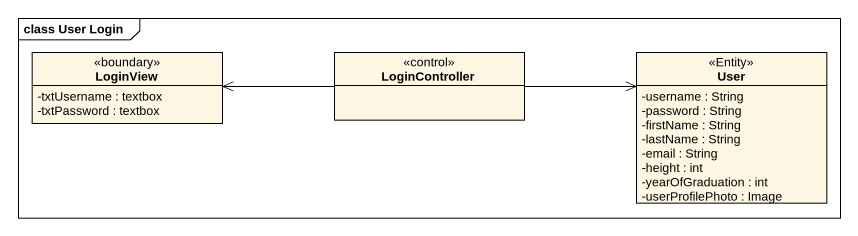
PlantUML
@startuml
mainframe class User Login
hide circle
hide empty members
skinparam classAttributeIconSize 0
class LoginView <<boundary>> {
  -txtUsername : textbox
  -txtPassword : textbox
}
class LoginController <<control>>
class User <<Entity>> {
  -username : String
  -password : String
  -firstName : String
  -lastName : String
  -email : String
  -height : int
  -yearOfGraduation : int
  -userProfilePhoto : Image
}
LoginController -left-> LoginView
LoginController -right-> User
@enduml
